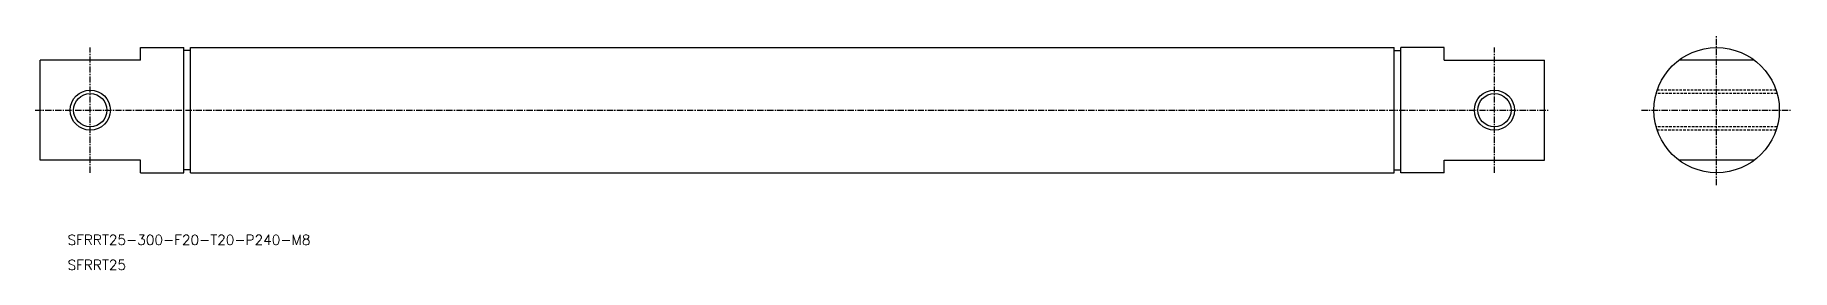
# Model space of a CAD drawing. Extents: x -25473 to -19844, y 30600 to 31991.
# Drawn here: x -25472.9 to -25122.6, y 31943.8 to 31990.7 of the extents above; entities outside this region: 1.
import ezdxf

# ---------------------------------------------------------------- set-up
doc = ezdxf.new("R2010")
doc.units = 0
doc.header["$PDMODE"] = 1
doc.linetypes.add('CENTER', pattern=[2, 1.25, -0.25, 0.25, -0.25])
doc.linetypes.add('DASHED', pattern=[0.75, 0.5, -0.25])
doc.layers.get('0').update_dxf_attribs({"linetype": 'CONTINUOUS'})
doc.layers.add('CENTER', color=1, linetype='CENTER')
doc.styles.add('MISUMI', font='txt.shx')

msp = doc.modelspace()

# ---------------------------------------------------------------- linework, layer by layer
at = {"color": 7, "linetype": 'CONTINUOUS'}
for p, q in [((-25451.94, 31985.7), (-25451.94, 31988.2)), ((-25451.94, 31988.2), (-25443.29, 31988.2)), ((-25443.29, 31963.2), (-25443.29, 31988.2)), ((-25441.94, 31987.65), (-25443.29, 31987.65)), ((-25441.94, 31988.2), (-25201.94, 31988.2)), ((-25441.94, 31963.2), (-25441.94, 31988.2)), ((-25201.94, 31963.2), (-25201.94, 31988.2)), ((-25201.94, 31987.65), (-25200.59, 31987.65)), ((-25200.59, 31963.2), (-25200.59, 31988.2)), ((-25191.94, 31988.2), (-25200.59, 31988.2)), ((-25191.94, 31985.7), (-25191.94, 31988.2)), ((-25451.94, 31985.7), (-25471.94, 31985.7)), ((-25471.94, 31965.7), (-25471.94, 31985.7)), ((-25191.94, 31985.7), (-25171.94, 31985.7)), ((-25171.94, 31965.7), (-25171.94, 31985.7)), ((-25130.12, 31985.7), (-25145.12, 31985.7)), ((-25451.94, 31965.7), (-25471.94, 31965.7)), ((-25451.94, 31963.2), (-25451.94, 31965.7)), ((-25451.94, 31963.2), (-25443.29, 31963.2)), ((-25441.94, 31963.75), (-25443.29, 31963.75)), ((-25441.94, 31963.2), (-25201.94, 31963.2)), ((-25201.94, 31963.75), (-25200.59, 31963.75)), ((-25191.94, 31963.2), (-25200.59, 31963.2)), ((-25191.94, 31965.7), (-25171.94, 31965.7)), ((-25191.94, 31963.2), (-25191.94, 31965.7)), ((-25130.12, 31965.7), (-25145.12, 31965.7))]:
    msp.add_line(p, q, dxfattribs=at)
at = {"color": 3, "linetype": 'DASHED'}
for p, q in [((-25125.57, 31979.02), (-25149.67, 31979.02)), ((-25125.78, 31979.7), (-25149.46, 31979.7)), ((-25125.57, 31972.38), (-25149.67, 31972.38)), ((-25125.78, 31971.7), (-25149.46, 31971.7))]:
    msp.add_line(p, q, dxfattribs=at)
at = {"color": 7, "linetype": 'CONTINUOUS'}
for centre, radius in [((-25137.62, 31975.7), 12.5), ((-25461.94, 31975.7), 3.32), ((-25181.94, 31975.7), 3.32)]:
    msp.add_circle(centre, radius, dxfattribs=at)
at = {"color": 3, "linetype": 'CONTINUOUS'}
for centre in [(-25461.94, 31975.7), (-25181.94, 31975.7)]:
    msp.add_circle(centre, 4, dxfattribs=at)
at = {"color": 7, "linetype": 'CONTINUOUS'}
msp.add_point((-19844.35, 30599.58), dxfattribs=at)
at = {"layer": 'CENTER', "color": 1, "linetype": 'CENTER'}
for p, q in [((-25461.94, 31963.2), (-25461.94, 31988.2)), ((-25181.94, 31963.2), (-25181.94, 31988.2)), ((-25137.62, 31960.7), (-25137.62, 31990.7)), ((-25472.94, 31975.7), (-25170.94, 31975.7)), ((-25152.62, 31975.7), (-25122.62, 31975.7))]:
    msp.add_line(p, q, dxfattribs=at)

# ---------------------------------------------------------------- texts
at = {"color": 7, "linetype": 'CONTINUOUS', "style": 'MISUMI'}
for s, p in [('SFRRT25-300-F20-T20-P240-M8', (-25466.47, 31948.78)), ('SFRRT25', (-25466.47, 31943.78))]:
    msp.add_text(s, height=2, dxfattribs=at).set_placement(p)

doc.saveas('drawing.dxf')
